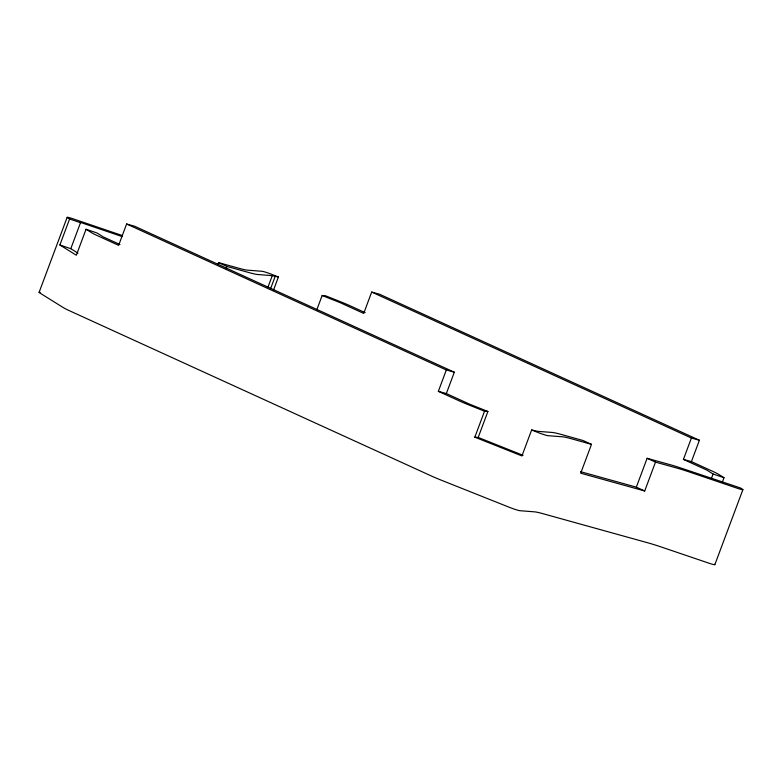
<?xml version="1.0" encoding="UTF-8"?>
<svg xmlns="http://www.w3.org/2000/svg" width="782" height="782" viewBox="0 0 782 782"><rect width="100%" height="100%" fill="white"/><g stroke="black" fill="none" stroke-linecap="round" stroke-linejoin="round"><path stroke-width="1.17" d="M67.154 217.337L39.1 292.37M119.978 244.541L103.361 236.956L96.968 232.968L86.049 229.263L76.343 255.235L59.872 244.981L69.588 219.009L67.653 217.797A9.267 0.723 20.5 0 1 72.931 218.774L120.291 234.854A37.077 2.913 20.5 0 0 122.178 235.49M77.995 253.173L70.791 248.686L80.507 222.714L79.539 222.108L122.158 236.584M454.322 372.203L446.327 369.984L438.34 391.332L446.346 393.551L454.322 372.203L134.612 226.223L126.616 224.004L118.629 245.353L97.848 235.871A27.81 2.18 20.5 0 1 91.289 232.528L86.049 229.263M217.709 264.873L218.559 262.625L239.312 268.382A37.077 2.913 20.5 0 0 247.425 270.152L262.038 271.286A9.267 0.723 20.5 0 1 272.869 274.785L278.412 276.994L273.348 290.552M226.086 268.695L226.936 266.447L249.595 272.742A37.077 2.913 20.5 0 0 257.708 274.511L272.273 275.635L278.412 276.994M268.04 286.974L272.273 275.635M270.406 289.154L275.049 276.74M316.661 310.18L322.155 295.508L325.517 295.762L340.512 301.735A27.81 2.18 20.5 0 1 350.932 306.153L365.145 312.644M699.411 440.256L691.405 438.037L683.419 459.396L691.425 461.615L699.411 440.256L379.69 294.286L371.694 292.057L363.708 313.416L340.444 302.79L322.155 295.508M474.821 437.177L484.537 411.205L487.9 411.469L478.193 437.441L474.821 437.177L521.926 455.945L531.643 429.973L537.772 431.341L552.346 432.466A37.086 2.913 20.5 0 1 560.459 434.235L583.118 440.53L591.495 444.352L580.703 473.208L644.71 490.979L655.492 462.123L676.254 467.89A37.086 2.913 20.5 0 1 689.763 472.123L737.123 488.203A9.267 0.723 20.5 0 0 742.401 489.17L740.466 487.968L683.292 468.829A37.086 2.913 20.5 0 0 669.783 464.596L647.115 458.301L636.333 487.157L580.479 471.644M711.395 478.516L713.086 474L706.693 470.021L683.419 459.396M722.314 482.22L724.005 477.704L718.766 474.439A27.81 2.18 20.5 0 0 712.197 471.106L691.425 461.615M714.846 564.663L742.9 489.63M591.495 444.352L570.743 438.585A37.086 2.913 20.5 0 0 562.62 436.815L548.016 435.691A9.267 0.723 20.5 0 1 537.175 432.182L531.643 429.973M69.588 219.009L80.507 222.714M59.872 244.981L70.791 248.686M713.086 474L724.005 477.704M487.9 411.469L469.611 404.177L446.346 393.551M484.537 411.205L469.542 405.232A27.81 2.18 20.5 0 1 459.122 400.824L438.34 391.332M478.193 437.441L523.05 455.31M371.694 292.057L691.405 438.037M218.559 262.625L226.936 266.447M647.115 458.301L655.492 462.123M126.616 224.004L446.327 369.984M636.333 487.157L644.71 490.979M714.347 564.203A9.267 0.723 20.5 0 1 709.069 563.226L661.709 547.146A37.086 2.913 20.5 0 0 648.2 542.913L542.688 513.618A37.086 2.913 20.5 0 0 534.575 511.848L519.962 510.714A9.267 0.723 20.5 0 1 509.131 507.215L441.488 480.265A27.81 2.18 20.5 0 1 431.068 475.847L69.803 310.894A27.81 2.18 20.5 0 1 63.234 307.561L39.599 292.83A9.267 0.723 20.5 0 1 40.185 292.409"/></g></svg>
